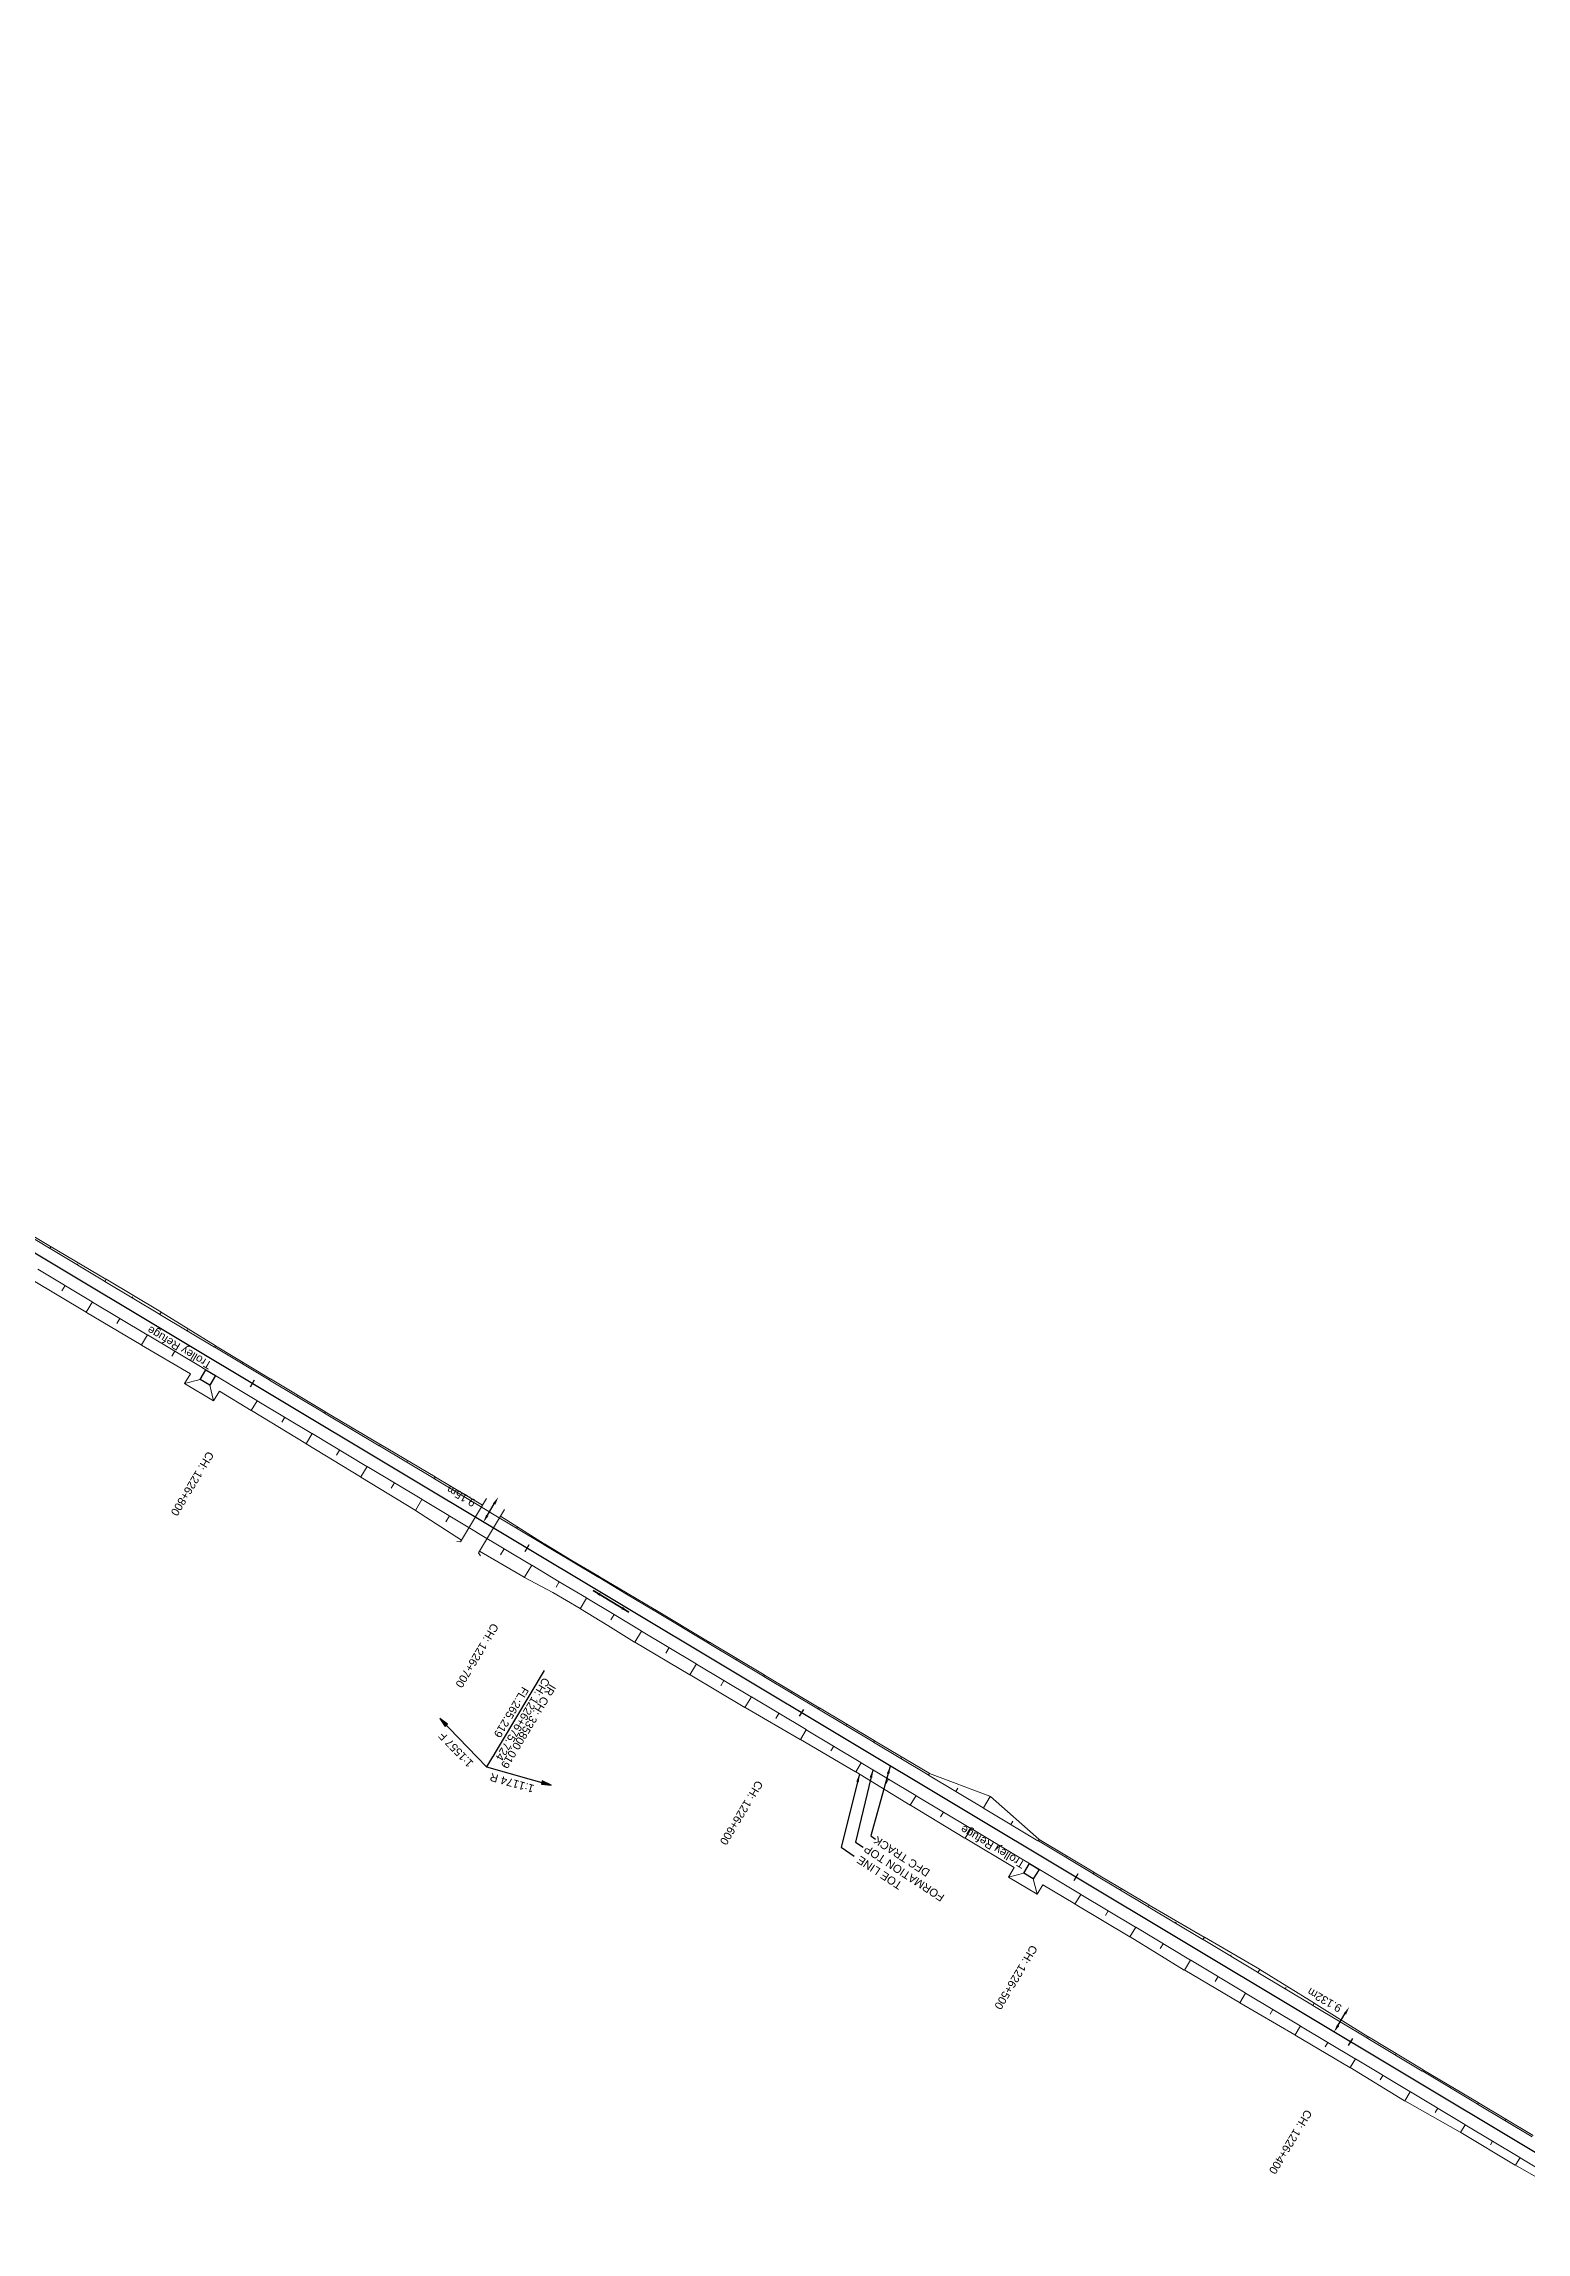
# Model space of a CAD drawing. Header units: metres. Extents: x 609381 to 616074, y 3398603 to 3402640.
# Drawn here: x 614689 to 615152, y 3399151 to 3399834 of the extents above; entities that cross this region are included whole.
import ezdxf
from ezdxf.enums import TextEntityAlignment as Align

# ---------------------------------------------------------------- set-up
doc = ezdxf.new("R2010")
doc.units = ezdxf.units.M
doc.header["$MEASUREMENT"] = 0
doc.layers.get('Defpoints').update_dxf_attribs({"lineweight": 0})
for name, color, linetype, lineweight in [('C-ALIG-LABL-DG', 1, 'Continuous', 25), ('PROPOSED DFCC TOE LINE', 239, 'Continuous', 0), ('PROPOSED DFCC TRACK', 1, 'Continuous', 0), ('PROPOSED FORMATION LINE - PLAN', 187, 'Continuous', 0), ('PROPOSED GRADES IN PLAN', 10, 'Continuous', 0)]:
    doc.layers.add(name, color=color, linetype=linetype, lineweight=lineweight)
for name, color, linetype in [('DFCC LINE', 1, 'Continuous'), ('Dimension', 10, 'Continuous'), ('Trolley Refuse', 10, 'Continuous')]:
    doc.layers.add(name, color=color, linetype=linetype)
doc.styles.add('Arial', font='arial.ttf')
doc.styles.get("Standard").update_dxf_attribs({"font": 'arial.ttf'})
doc.styles.add('Style-Arial', font='arial.ttf')
doc.dimstyles.new('ISO-25', dxfattribs={"dimtxt": 2.5, "dimasz": 2.5, "dimexe": 1.25, "dimexo": 0.625, "dimtad": 1, "dimtxsty": 'Standard', "dimcen": 2.5, "dimadec": 0, "dimazin": 0, "dimtfac": 1, "dimtmove": 0, "dimatfit": 3, "dimfxl": 1, "dimarcsym": 0})
doc.dimstyles.get("Standard").update_dxf_attribs({"dimtxt": 2.5, "dimasz": 2.5, "dimexe": 0.18, "dimexo": 0.0625, "dimgap": 0.09, "dimtad": 0, "dimtih": 1, "dimtoh": 1, "dimdec": 3, "dimzin": 0, "dimdsep": 46, "dimtxsty": 'Standard', "dimcen": 0.09, "dimadec": 0, "dimazin": 0, "dimtfac": 1, "dimtdec": 3, "dimtofl": 0, "dimtmove": 0, "dimatfit": 3, "dimfxl": 1, "dimtolj": 1, "dimtzin": 0, "dimarcsym": 0})

# ---------------------------------------------------------------- blocks, each defined once
blk = doc.blocks.new('*D121')
at = {"layer": 'Defpoints', "color": 0, "transparency": 16777216}
for p in [(615097.12, 3399221.07), (615097.12, 3399221.07), (615092.42, 3399213.24)]:
    blk.add_point(p, dxfattribs=at)
at = {"layer": 'Dimension', "color": 0, "lineweight": -2, "transparency": 16777216}
blk.add_line((615093.71, 3399215.38), (615095.83, 3399218.93), dxfattribs=at)
at = {"layer": 'Dimension', "color": 0, "transparency": 16777216}
for points in [[(615095.48, 3399219.14), (615096.19, 3399218.71), (615097.12, 3399221.07)], [(615093.35, 3399215.6), (615094.06, 3399215.17), (615092.42, 3399213.24)]]:
    blk.add_solid(points, dxfattribs=at)
at = {"layer": 'Dimension', "color": 0, "lineweight": 0, "transparency": 16777216, "insert": (615089.44, 3399223.26), "char_height": 2.5, "attachment_point": 5, "rotation": 150, "style": 'Style-Arial'}
blk.add_mtext('\\A1;9.132m', dxfattribs=at)
blk = doc.blocks.new('TerminatorOpen_0.5')
at = {"color": 0, "linetype": 'ByBlock', "lineweight": -2}
for q in [(-1, 0.25), (-1, 0), (-1, -0.25)]:
    blk.add_line((0, 0), q, dxfattribs=at)
blk = doc.blocks.new('*D122')
at = {"layer": 'Defpoints', "color": 0, "transparency": 16777216}
for p in [(614831.3, 3399380.39), (614831.3, 3399380.39), (614826.6, 3399372.54)]:
    blk.add_point(p, dxfattribs=at)
at = {"layer": 'Dimension', "color": 0, "lineweight": -2, "transparency": 16777216}
blk.add_line((614827.89, 3399374.69), (614830.02, 3399378.25), dxfattribs=at)
at = {"layer": 'Dimension', "color": 0, "transparency": 16777216}
for points in [[(614827.53, 3399374.9), (614828.24, 3399374.47), (614826.6, 3399372.54)], [(614829.66, 3399378.46), (614830.38, 3399378.03), (614831.3, 3399380.39)]]:
    blk.add_solid(points, dxfattribs=at)
at = {"layer": 'Dimension', "color": 0, "lineweight": 0, "transparency": 16777216, "insert": (614819.7, 3399380.67), "char_height": 2.5, "attachment_point": 5, "rotation": 150, "style": 'Style-Arial'}
blk.add_mtext('\\A1;9.15m', dxfattribs=at)
blk = doc.blocks.new('Direction')
h = blk.add_hatch(color=256)
h.dxf.hatch_style = 1
h.paths.add_polyline_path([(-5.54, 0), (-4.75, -0.13), (-4.75, 0.13)])
blk.add_lwpolyline([(-5.54, 0), (-4.75, -0.13), (-4.75, 0.13)], close=True)
blk.add_lwpolyline([(0, 0), (-5.54, 0)])
blk = doc.blocks.new('Tick Hor')
blk.add_lwpolyline([(-0.5, 0), (0.5, 0)])

msp = doc.modelspace()

# ---------------------------------------------------------------- linework, layer by layer
at = {"layer": 'DFCC LINE', "lineweight": 30, "flags": 128}
msp.add_lwpolyline([(615895.3988, 3398732.0277), (614373.1535, 3399644.2878), (614368.8646, 3399646.858), (614364.5754, 3399649.4274), (614360.2853, 3399651.9955), (614355.994, 3399654.5616), (614351.7011, 3399657.125), (614347.4062, 3399659.685), (614343.109, 3399662.2411), (614338.8088, 3399664.7924, 0.00157395), (614317.103, 3399677.5612), (614312.7839, 3399680.0803), (614308.462, 3399682.5946), (614304.1379, 3399685.1048), (614299.8117, 3399687.6117), (614295.484, 3399690.1158), (614291.1551, 3399692.618), (614286.8255, 3399695.1187), (614282.4954, 3399697.6189), (614045.6328, 3399834.3714)], format="xyb", dxfattribs=at)
msp.add_lwpolyline([(615895.3986, 3398732.0278), (614373.154, 3399644.2875)], dxfattribs=at)
at = {"layer": 'PROPOSED DFCC TOE LINE', "lineweight": 0}
for p, q in [((614738.1305, 3399417.1101), (614733.2797, 3399415.895)), ((614741.1326, 3399415.3109), (614742.3478, 3399410.4601)), ((614995.4594, 3399262.8966), (614990.6553, 3399261.6931)), ((614998.4615, 3399261.0973), (614999.665, 3399256.2932))]:
    msp.add_line(p, q, dxfattribs=at)
at = {"layer": 'PROPOSED DFCC TOE LINE', "lineweight": 0, "flags": 128}
for points in [[(614674.3728, 3399468.7684), (614691.4306, 3399458.6201), (614691.5464, 3399458.5523), (614708.6872, 3399448.5084), (614708.8081, 3399448.4375), (614725.8387, 3399438.2211), (614725.9637, 3399438.1436), (614742.8492, 3399427.6988), (614742.9747, 3399427.6221), (614759.9664, 3399417.3542), (614760.0826, 3399417.2848), (614777.1364, 3399407.098), (614777.2527, 3399407.0286), (614794.3231, 3399396.8695), (614794.4419, 3399396.799), (614811.5235, 3399386.664), (614811.6424, 3399386.5935), (614826.3361, 3399377.8422)], [(614735.0743, 3399418.8892), (614719.8095, 3399427.8745), (614719.6824, 3399427.9484), (614702.6051, 3399438.0869), (614702.4847, 3399438.1586), (614685.4243, 3399448.3366)], [(614744.1394, 3399413.4493), (614742.3478, 3399410.4601), (614733.2797, 3399415.895), (614735.0743, 3399418.8892)], [(614819.7771, 3399366.942), (614805.4234, 3399376.2161), (614805.306, 3399376.2892), (614788.3542, 3399386.6407), (614788.2358, 3399386.7119), (614771.2594, 3399397.0279), (614771.1446, 3399397.0998), (614754.1618, 3399407.4052), (614754.0458, 3399407.4748), (614744.1394, 3399413.4493)], [(614831.9931, 3399374.3757), (614845.6678, 3399365.8249), (614845.7834, 3399365.754), (614854.308, 3399360.5822), (614862.8302, 3399355.5557), (614862.9456, 3399355.4876), (614871.5293, 3399350.4115), (614880.0411, 3399345.3678), (614880.1565, 3399345.2995), (614897.2077, 3399335.1058), (614897.3234, 3399335.0363), (614914.3761, 3399324.8469), (614914.4924, 3399324.7784), (614931.5381, 3399314.5771), (614931.6296, 3399314.5226), (614948.7088, 3399304.3219), (614948.8209, 3399304.2558), (614965.8929, 3399294.0892), (614966.0114, 3399294.0171), (614984.9212, 3399286.9337), (614985.0401, 3399286.8623), (615000.2032, 3399273.5271), (615000.3242, 3399273.4545), (615017.3512, 3399263.2339), (615017.4721, 3399263.1613), (615034.5459, 3399253.019), (615034.6652, 3399252.9501), (615051.8251, 3399242.9447), (615051.9428, 3399242.8731), (615069.113, 3399232.8852), (615069.2321, 3399232.816), (615086.1254, 3399222.366), (615086.2309, 3399222.3004), (615103.1224, 3399211.821), (615103.2278, 3399211.7554), (615120.2442, 3399201.4843), (615120.3627, 3399201.4136), (615137.425, 3399191.2459), (615137.5434, 3399191.1752), (615154.5985, 3399180.9955)], [(614992.4584, 3399264.7016), (614977.2102, 3399273.797), (614977.0941, 3399273.8731), (614960.0645, 3399284.0938), (614959.9448, 3399284.1639), (614942.9901, 3399294.5263), (614942.8787, 3399294.5935), (614925.7146, 3399304.6525), (614925.6228, 3399304.7065), (614908.3955, 3399314.6048), (614908.2798, 3399314.6741), (614891.2127, 3399324.8396), (614891.096, 3399324.9075), (614874.0038, 3399335.0328), (614873.8897, 3399335.1031), (614865.4791, 3399340.3158), (614856.9522, 3399345.4868), (614856.8371, 3399345.5553), (614848.3393, 3399350.6226), (614839.5255, 3399355.3117), (614839.4044, 3399355.3733), (614825.4477, 3399363.498)], [(615001.4543, 3399259.2786), (614999.665, 3399256.2932), (614990.6553, 3399261.6931), (614992.4584, 3399264.7016)], [(615166.3883, 3399161.7614), (615149.1619, 3399171.6758), (615149.0515, 3399171.7393), (615131.9892, 3399181.9071), (615131.8773, 3399181.9888), (615114.5647, 3399191.7388), (615114.4467, 3399191.8101), (615097.4915, 3399202.1833), (615097.3836, 3399202.2449), (615080.2626, 3399212.3414), (615080.1555, 3399212.4042), (615063.005, 3399222.4251), (615062.8868, 3399222.4958), (615045.7585, 3399232.5538), (615045.6404, 3399232.6246), (615028.6873, 3399242.9749), (615028.5696, 3399243.0465), (615011.5062, 3399253.2062), (615011.3845, 3399253.2777), (615001.4543, 3399259.2786)]]:
    msp.add_lwpolyline(points, dxfattribs=at)
at = {"layer": 'PROPOSED DFCC TOE LINE', "linetype": 'Continuous', "lineweight": 0, "flags": 128}
for points in [[(614691.206, 3399458.0553), (614691.5149, 3399458.5707)], [(614699.7836, 3399452.9149), (614699.9634, 3399453.2149)], [(614695.9283, 3399446.4816), (614694.9545, 3399444.8568)], [(614708.3613, 3399447.7744), (614708.7715, 3399448.459)], [(614716.9389, 3399442.634), (614717.143, 3399442.9745)], [(614704.5059, 3399441.3412), (614702.5687, 3399438.1086)], [(614713.0835, 3399436.2007), (614712.1255, 3399434.6021)], [(614725.5165, 3399437.4935), (614725.9217, 3399438.1696)], [(614721.6612, 3399431.0603), (614719.7668, 3399427.8993)], [(614734.0941, 3399432.3531), (614734.2606, 3399432.6308)], [(614730.2388, 3399425.9198), (614729.312, 3399424.3733)], [(614742.6718, 3399427.2126), (614742.9326, 3399427.6478)], [(614751.2494, 3399422.0721), (614751.3703, 3399422.2739)], [(614759.827, 3399416.9317), (614760.0502, 3399417.3042)], [(614755.9717, 3399410.4985), (614754.1295, 3399407.4246)], [(614768.4047, 3399411.7912), (614768.52, 3399411.9836)], [(614764.5493, 3399405.358), (614763.6141, 3399403.7975)], [(614776.9823, 3399406.6508), (614777.2203, 3399407.0479)], [(614785.5599, 3399401.5103), (614785.6868, 3399401.722)], [(614773.127, 3399400.2176), (614771.2274, 3399397.0479)], [(614781.7046, 3399395.0771), (614780.7389, 3399393.4657)], [(614794.1376, 3399396.3699), (614794.4071, 3399396.8196)], [(614790.2822, 3399389.9367), (614788.3195, 3399386.6616)], [(614802.7152, 3399391.2294), (614802.8613, 3399391.4732)], [(614798.8598, 3399384.7962), (614797.8572, 3399383.1231)], [(614811.2928, 3399386.089), (614811.6076, 3399386.6142)], [(614819.8704, 3399380.9485), (614820.0348, 3399381.2228)], [(614807.4375, 3399379.6558), (614805.389, 3399376.2375)], [(614816.0151, 3399374.5153), (614814.9043, 3399372.6617)], [(614837.0257, 3399370.6676), (614837.148, 3399370.8717)], [(614833.1704, 3399364.2344), (614832.0081, 3399362.295)], [(614845.6033, 3399365.5272), (614845.7511, 3399365.7738)], [(614854.181, 3399360.3867), (614854.2409, 3399360.4867)], [(614841.748, 3399359.0939), (614839.4917, 3399355.3289)], [(614850.3256, 3399353.9535), (614849.3287, 3399352.29)], [(614862.7586, 3399355.2463), (614862.9143, 3399355.506)], [(614858.9033, 3399348.813), (614856.921, 3399345.5053)], [(614871.3362, 3399350.1058), (614871.4291, 3399350.2608)], [(614867.4809, 3399343.6726), (614866.4764, 3399341.9964)], [(614879.9139, 3399344.9654), (614880.1252, 3399345.318)], [(614888.4915, 3399339.8249), (614888.6, 3399340.0059)], [(614876.0585, 3399338.5321), (614873.9729, 3399335.0519)], [(614884.6362, 3399333.3917), (614883.6062, 3399331.6731)], [(614897.0691, 3399334.6844), (614897.2915, 3399335.0555)], [(614893.2138, 3399328.2512), (614891.1805, 3399324.8584)], [(614905.6468, 3399329.544), (614905.7612, 3399329.735)], [(614901.7914, 3399323.1108), (614900.7818, 3399321.4261)], [(614914.2244, 3399324.4035), (614914.4603, 3399324.7973)], [(614922.802, 3399319.2631), (614922.9216, 3399319.4627)], [(614910.369, 3399317.9703), (614908.3636, 3399314.6239)], [(614918.9467, 3399312.8299), (614917.991, 3399311.2352)], [(614931.3796, 3399314.1226), (614931.622, 3399314.5271)], [(614927.5243, 3399307.6894), (614925.707, 3399304.657)], [(614939.9573, 3399308.9822), (614940.0823, 3399309.1908)], [(614936.1019, 3399302.549), (614935.2185, 3399301.0747)], [(614948.5349, 3399303.8417), (614948.7929, 3399304.2723)], [(614957.1125, 3399298.7013), (614957.2487, 3399298.9286)], [(614944.6796, 3399297.4085), (614942.9623, 3399294.543)], [(614953.2572, 3399292.2681), (614952.3763, 3399290.7981)], [(614965.6902, 3399293.5608), (614965.9764, 3399294.0384)], [(614961.8348, 3399287.1276), (614960.0291, 3399284.1145)], [(614974.2678, 3399288.4204), (614974.8805, 3399289.4428)], [(614982.8454, 3399283.2799), (614985.0049, 3399286.8834)], [(614970.4125, 3399281.9871), (614969.508, 3399280.478)], [(614991.4231, 3399278.1395), (614992.0332, 3399279.1576)], [(614978.9901, 3399276.8467), (614977.1759, 3399273.8195)], [(614987.5677, 3399271.7062), (614986.6655, 3399270.2007)], [(615000.0007, 3399272.999), (615000.287, 3399273.4768)], [(615008.5783, 3399267.8586), (615008.7196, 3399268.0944)], [(615017.1559, 3399262.7181), (615017.4349, 3399263.1836)], [(615013.3006, 3399256.2849), (615011.4688, 3399253.2282)], [(615021.8782, 3399251.1444), (615020.9697, 3399249.6284)], [(615025.7336, 3399257.5777), (615025.883, 3399257.827)], [(615034.3112, 3399252.4372), (615034.6306, 3399252.9701)], [(615030.4559, 3399246.004), (615028.6531, 3399242.9957)], [(615042.8888, 3399247.2967), (615043.0794, 3399247.6148)], [(615039.0335, 3399240.8635), (615038.111, 3399239.3241)], [(615051.4665, 3399242.1563), (615051.9085, 3399242.894)], [(615060.0441, 3399237.0158), (615060.2984, 3399237.4403)], [(615047.6111, 3399235.7231), (615045.7242, 3399232.5744)], [(615056.1888, 3399230.5826), (615055.2681, 3399229.0464)], [(615068.6217, 3399231.8754), (615069.1975, 3399232.8361)], [(615064.7664, 3399225.4422), (615062.9706, 3399222.4457)], [(615077.1994, 3399226.7349), (615077.4513, 3399227.1554)], [(615073.344, 3399220.3017), (615072.4746, 3399218.8509)], [(615085.777, 3399221.5945), (615086.2084, 3399222.3144)], [(615081.9216, 3399215.1613), (615080.2398, 3399212.3548)], [(615090.4993, 3399210.0208), (615089.6765, 3399208.6479)], [(615094.3546, 3399216.454), (615094.5308, 3399216.748)], [(615102.9323, 3399211.3136), (615103.2054, 3399211.7693)], [(615099.0769, 3399204.8804), (615097.4685, 3399202.1964)], [(615111.5099, 3399206.1731), (615111.6382, 3399206.3873)], [(615107.6545, 3399199.7399), (615106.827, 3399198.359)], [(615120.0875, 3399201.0327), (615120.3281, 3399201.4342)], [(615116.2322, 3399194.5994), (615114.5303, 3399191.7596)], [(615128.6651, 3399195.8922), (615128.7918, 3399196.1036)], [(615137.2428, 3399190.7518), (615137.5089, 3399191.1958)], [(615124.8098, 3399189.459), (615124.0279, 3399188.1544)], [(615133.3874, 3399184.3185), (615131.9566, 3399181.9309)], [(615145.8204, 3399185.6113), (615145.958, 3399185.841)], [(615141.9651, 3399179.1781), (615141.255, 3399177.9933)], [(615150.5427, 3399174.0376), (615149.1361, 3399171.6906)]]:
    msp.add_lwpolyline(points, dxfattribs=at)
at = {"layer": 'PROPOSED DFCC TRACK', "linetype": 'Continuous', "flags": 128}
for points in [[(614827.6047, 3399379.9506), (614819.4402, 3399366.3819), (614818.3922, 3399366.4793)], [(614833.2703, 3399376.4983), (614825.1058, 3399362.9297), (614825.713, 3399362.07)]]:
    msp.add_lwpolyline(points, dxfattribs=at)
at = {"layer": 'PROPOSED FORMATION LINE - PLAN', "lineweight": 0, "flags": 128}
for points in [[(615154.3142, 3399180.5211), (615137.2773, 3399190.7311), (615137.159, 3399190.802), (615120.122, 3399201.012), (615120.0037, 3399201.0829), (615102.9549, 3399211.3), (615102.8484, 3399211.3638), (615085.7997, 3399221.5809), (615085.6932, 3399221.6447), (615068.6561, 3399231.8548), (615068.5379, 3399231.9256), (615051.5008, 3399242.1357), (615051.3827, 3399242.2065), (615034.3456, 3399252.4166), (615034.2274, 3399252.4874), (615017.1932, 3399262.6958), (615017.0721, 3399262.7683), (615000.0379, 3399272.9767), (614999.9169, 3399273.0492), (614982.8806, 3399283.2588), (614982.7616, 3399283.3301), (614965.7253, 3399293.5398), (614965.6064, 3399293.611), (614948.5628, 3399303.825), (614948.4511, 3399303.892), (614931.3872, 3399314.1181), (614931.2958, 3399314.1729), (614914.2563, 3399324.3844), (614914.1406, 3399324.4538), (614897.1011, 3399334.6653), (614896.9853, 3399334.7347), (614879.945, 3399344.9467), (614879.8301, 3399345.0156), (614871.3435, 3399350.1014), (614862.7898, 3399355.2276), (614862.6748, 3399355.2965), (614854.1882, 3399360.3824), (614845.6358, 3399365.5077), (614845.5195, 3399365.5774), (614828.4805, 3399375.7886), (614828.3643, 3399375.8583), (614811.3276, 3399386.0682), (614811.209, 3399386.1392), (614794.1723, 3399396.3491), (614794.0537, 3399396.4201), (614777.0146, 3399406.6314), (614776.8985, 3399406.701), (614759.8593, 3399416.9123), (614759.7432, 3399416.9819), (614742.7141, 3399427.1872), (614742.588, 3399427.2628), (614725.5588, 3399437.4681), (614725.4327, 3399437.5437), (614708.3976, 3399447.7526), (614708.2774, 3399447.8246), (614691.2374, 3399458.0365), (614691.1222, 3399458.1055), (614674.0971, 3399468.3084)], [(615167.6141, 3399163.807), (615150.5682, 3399174.0224), (615150.4589, 3399174.0879), (615133.4219, 3399184.2979), (615133.3036, 3399184.3688), (615116.2667, 3399194.5788), (615116.1484, 3399194.6497), (615099.0996, 3399204.8668), (615098.9931, 3399204.9306), (615081.9443, 3399215.1477), (615081.8378, 3399215.2115), (615064.8007, 3399225.4216), (615064.6826, 3399225.4924), (615047.6455, 3399235.7025), (615047.5273, 3399235.7733), (615030.4902, 3399245.9834), (615030.3721, 3399246.0542), (615013.3378, 3399256.2626), (615013.2168, 3399256.3351), (614996.1826, 3399266.5435), (614996.0615, 3399266.616), (614979.0252, 3399276.8256), (614978.9063, 3399276.8969), (614961.87, 3399287.1065), (614961.751, 3399287.1778), (614944.7074, 3399297.3918), (614944.5958, 3399297.4587), (614927.5318, 3399307.6849), (614927.4405, 3399307.7396), (614910.401, 3399317.9512), (614910.2852, 3399318.0205), (614893.2457, 3399328.2321), (614893.13, 3399328.3014), (614876.0897, 3399338.5134), (614875.9747, 3399338.5824), (614867.4882, 3399343.6682), (614858.9344, 3399348.7944), (614858.8195, 3399348.8633), (614850.3329, 3399353.9491), (614841.7804, 3399359.0745), (614841.6642, 3399359.1442), (614824.6252, 3399369.3554), (614824.5089, 3399369.4251), (614807.4722, 3399379.6349), (614807.3537, 3399379.706), (614790.317, 3399389.9158), (614790.1984, 3399389.9869), (614773.1593, 3399400.1982), (614773.0431, 3399400.2678), (614756.004, 3399410.4791), (614755.8879, 3399410.5487), (614738.8588, 3399420.754), (614738.7326, 3399420.8296), (614721.7035, 3399431.0349), (614721.5774, 3399431.1105), (614704.5423, 3399441.3194), (614704.4221, 3399441.3914), (614687.382, 3399451.6033)]]:
    msp.add_lwpolyline(points, dxfattribs=at)
at = {"layer": 'Trolley Refuse'}
for points in [[(614739.9298, 3399420.1122), (614742.9319, 3399418.313), (614741.1326, 3399415.3109), (614738.1305, 3399417.1101)], [(614997.2587, 3399265.8987), (615000.2608, 3399264.0994), (614998.4615, 3399261.0973), (614995.4594, 3399262.8966)]]:
    msp.add_lwpolyline(points, close=True, dxfattribs=at)

# ---------------------------------------------------------------- block references
at = {"layer": 'C-ALIG-LABL-DG', "color": 1, "linetype": 'Continuous', "lineweight": 25, "xscale": 2.5, "yscale": 2.5, "zscale": 2.5, "rotation": 239.0663372052358}
for p in [(614754.4181, 3399415.8014), (614840.1944, 3399364.3968), (614925.9707, 3399312.9923), (615011.747, 3399261.5878), (615097.5233, 3399210.1832)]:
    msp.add_blockref('Tick Hor', p, dxfattribs=at)

# ---------------------------------------------------------------- texts
at = {"layer": 'PROPOSED DFCC TOE LINE', "lineweight": 0}
msp.add_text('TOE LINE', height=2.5, rotation=146.7444658, dxfattribs=at).set_placement((614944.4294, 3399268.4514), align=Align.RIGHT)
at = {"layer": 'PROPOSED DFCC TRACK', "color": 10, "linetype": 'Continuous', "lineweight": -3, "ltscale": 5}
msp.add_text('DFC TRACK', height=2.5, rotation=146.9684717, dxfattribs=at).set_placement((614949.6754, 3399274.6103), align=Align.RIGHT)
at = {"layer": 'PROPOSED FORMATION LINE - PLAN', "lineweight": 0}
msp.add_text('FORMATION TOP', height=2.5, rotation=146.7444658, dxfattribs=at).set_placement((614946.6037, 3399271.9034), align=Align.RIGHT)
at = {"layer": 'PROPOSED GRADES IN PLAN', "color": 7, "lineweight": 0, "insert": (614848.3892, 3399321.5968), "char_height": 2.5, "attachment_point": 4, "rotation": 239.067124, "line_spacing_factor": 1.08, "style": 'Style-Arial'}
msp.add_mtext('IR CH: 335800.019', dxfattribs=at)
at = {"layer": 'Trolley Refuse'}
for p in [(614742.0503, 3399422.2867), (614996.1501, 3399266.3443)]:
    msp.add_text('Trolley Refuge', height=2.5, rotation=149.1766896, dxfattribs=at).set_placement(p)

# ---------------------------------------------------------------- dimensions: what is measured, and where the dimension line sits
at = {"layer": 'Dimension', "color": 10, "lineweight": 0}
for base, p1, p2, angle, picture, middle in [((614831.3041, 3399380.3922), (614826.6018, 3399372.5427), (614831.3041, 3399380.3922), 59.0762869, '*D122', (614819.7046, 3399380.6748)), ((615097.1222, 3399221.0702), (615092.4195, 3399213.2419), (615097.1222, 3399221.0702), 59.0057954, '*D121', (615089.4387, 3399223.2632))]:
    dim = msp.add_linear_dim(base=base, p1=p1, p2=p2, angle=angle, dimstyle='Standard', override={"dimexe": 0.125, "dimexo": 0.125, "dimgap": 0.125, "dimtad": 1, "dimtih": 0, "dimtoh": 0, "dimzin": 11, "dimpost": 'm', "dimtxsty": 'Style-Arial', "dimsah": 1, "dimadec": 4, "dimazin": 3, "dimtmove": 2, "dimldrblk": 'TerminatorOpen_0.5', "dimfrac": 2, "dimtzin": 11}, dxfattribs=at)
    dim.commit()
    dim.dimension.update_dxf_attribs({"geometry": picture, "text_midpoint": middle, "dimtype": 129, "text_rotation": 150})

# ---------------------------------------------------------------- leaders
at = {"layer": 'PROPOSED DFCC TOE LINE', "lineweight": 0}
msp.add_leader([(614944.1371, 3399293.8253), (614938.4053, 3399270.9795), (614942.4932, 3399268.2142)], dimstyle='ISO-25', override={"dimtxt": 3, "dimasz": 2.5, "dimgap": 0.625, "dimtad": 0, "dimdec": 3, "dimzin": 2, "dimtdec": 3}, dxfattribs=at)
at = {"layer": 'PROPOSED DFCC TRACK', "linetype": 'Continuous', "lineweight": 0}
for points in [[(614860.9362, 3399351.1628), (614872.1245, 3399344.4413)], [(614872.1245, 3399344.4413), (614860.9362, 3399351.1628)]]:
    msp.add_leader(points, dimstyle='ISO-25', override={"dimtxt": 3, "dimasz": 2.5, "dimtad": 0, "dimdec": 3, "dimzin": 2, "dimtdec": 3}, dxfattribs=at)
at = {"layer": 'PROPOSED DFCC TRACK', "color": 10, "linetype": 'Continuous', "lineweight": -3, "ltscale": 5}
msp.add_leader([(614953.7611, 3399296.3379), (614947.6908, 3399274.5143), (614949.1195, 3399273.5451)], dimstyle='ISO-25', override={"dimtxt": 3, "dimasz": 2.5, "dimgap": 0.625, "dimtad": 0, "dimdec": 3, "dimzin": 2, "dimtdec": 3}, dxfattribs=at)
at = {"layer": 'PROPOSED FORMATION LINE - PLAN', "lineweight": 0}
msp.add_leader([(614948.332, 3399295.2197), (614942.9148, 3399272.6235), (614945.2518, 3399271.0293)], dimstyle='ISO-25', override={"dimtxt": 3, "dimasz": 2.5, "dimgap": 0.625, "dimtad": 0, "dimdec": 3, "dimzin": 2, "dimtdec": 3}, dxfattribs=at)

# ---------------------------------------------------------------- next in the draw order: texts
at = {"layer": 'C-ALIG-LABL-DG', "color": 1, "linetype": 'Continuous', "lineweight": 25, "char_height": 2.5, "style": 'Arial', "bg_fill": 3, "box_fill_scale": 1.04, "bg_fill_color": 256, "bg_fill_true_color": 13158600, "bg_fill_transparency": 0}
for s, insert, width, attachment_point, rotation in [('CH: 1226+800', (614741.5156, 3399394.2715), 22.502814, 4, 239.0663372), ('1:1557 F', (614823.7339, 3399297.4484), 13.377677, 7, 134.0663372), ('1:1174 R', (614829.0906, 3399294.2382), 13.8875, 9, 164.0663372), ('CH: 1226+600', (614913.0682, 3399291.4624), 22.502814, 4, 239.0663372), ('CH: 1226+500', (614998.8445, 3399240.0579), 22.502814, 4, 239.0663372), ('CH: 1226+400', (615084.6208, 3399188.6534), 22.502814, 4, 239.0663372)]:
    msp.add_mtext(s, dxfattribs=dict(at, insert=insert, width=width, attachment_point=attachment_point, rotation=rotation))

# ---------------------------------------------------------------- next in the draw order: texts
at = {"layer": 'C-ALIG-LABL-DG', "color": 1, "linetype": 'Continuous', "lineweight": 25, "insert": (614837.1463, 3399312.0852), "char_height": 2.5, "width": 29.366473, "attachment_point": 5, "rotation": 239.0663372, "style": 'Arial', "bg_fill": 3, "box_fill_scale": 1.04, "bg_fill_color": 256, "bg_fill_true_color": 13158600, "bg_fill_transparency": 0}
msp.add_mtext('CH: 1226+675.724\\PFL:265.219', dxfattribs=at)

# ---------------------------------------------------------------- next in the draw order: linework, layer by layer
at = {"layer": 'C-ALIG-LABL-DG', "color": 1, "linetype": 'Continuous', "lineweight": 25}
msp.add_line((614845.5961, 3399326.185), (614827.6045, 3399296.1633), dxfattribs=at)

# ---------------------------------------------------------------- next in the draw order: block references
for xscale, yscale, zscale, rotation in [(3.789791541545083, 3.789791541545083, 3.789791541545083, 314.0663372051409), (3.789791541545082, 3.789791541545082, 3.789791541545082, 164.0663372051409)]:
    msp.add_blockref('Direction', (614827.6045, 3399296.1633), dxfattribs=dict(at, xscale=xscale, yscale=yscale, zscale=zscale, rotation=rotation))

# ---------------------------------------------------------------- next in the draw order: texts
at = {"layer": 'C-ALIG-LABL-DG', "color": 1, "style": 'Arial'}
msp.add_text('CH: 1226+700', height=2.5, rotation=239.0663372, dxfattribs=at).set_placement((614829.4038, 3399341.2121))

doc.saveas('drawing.dxf')
